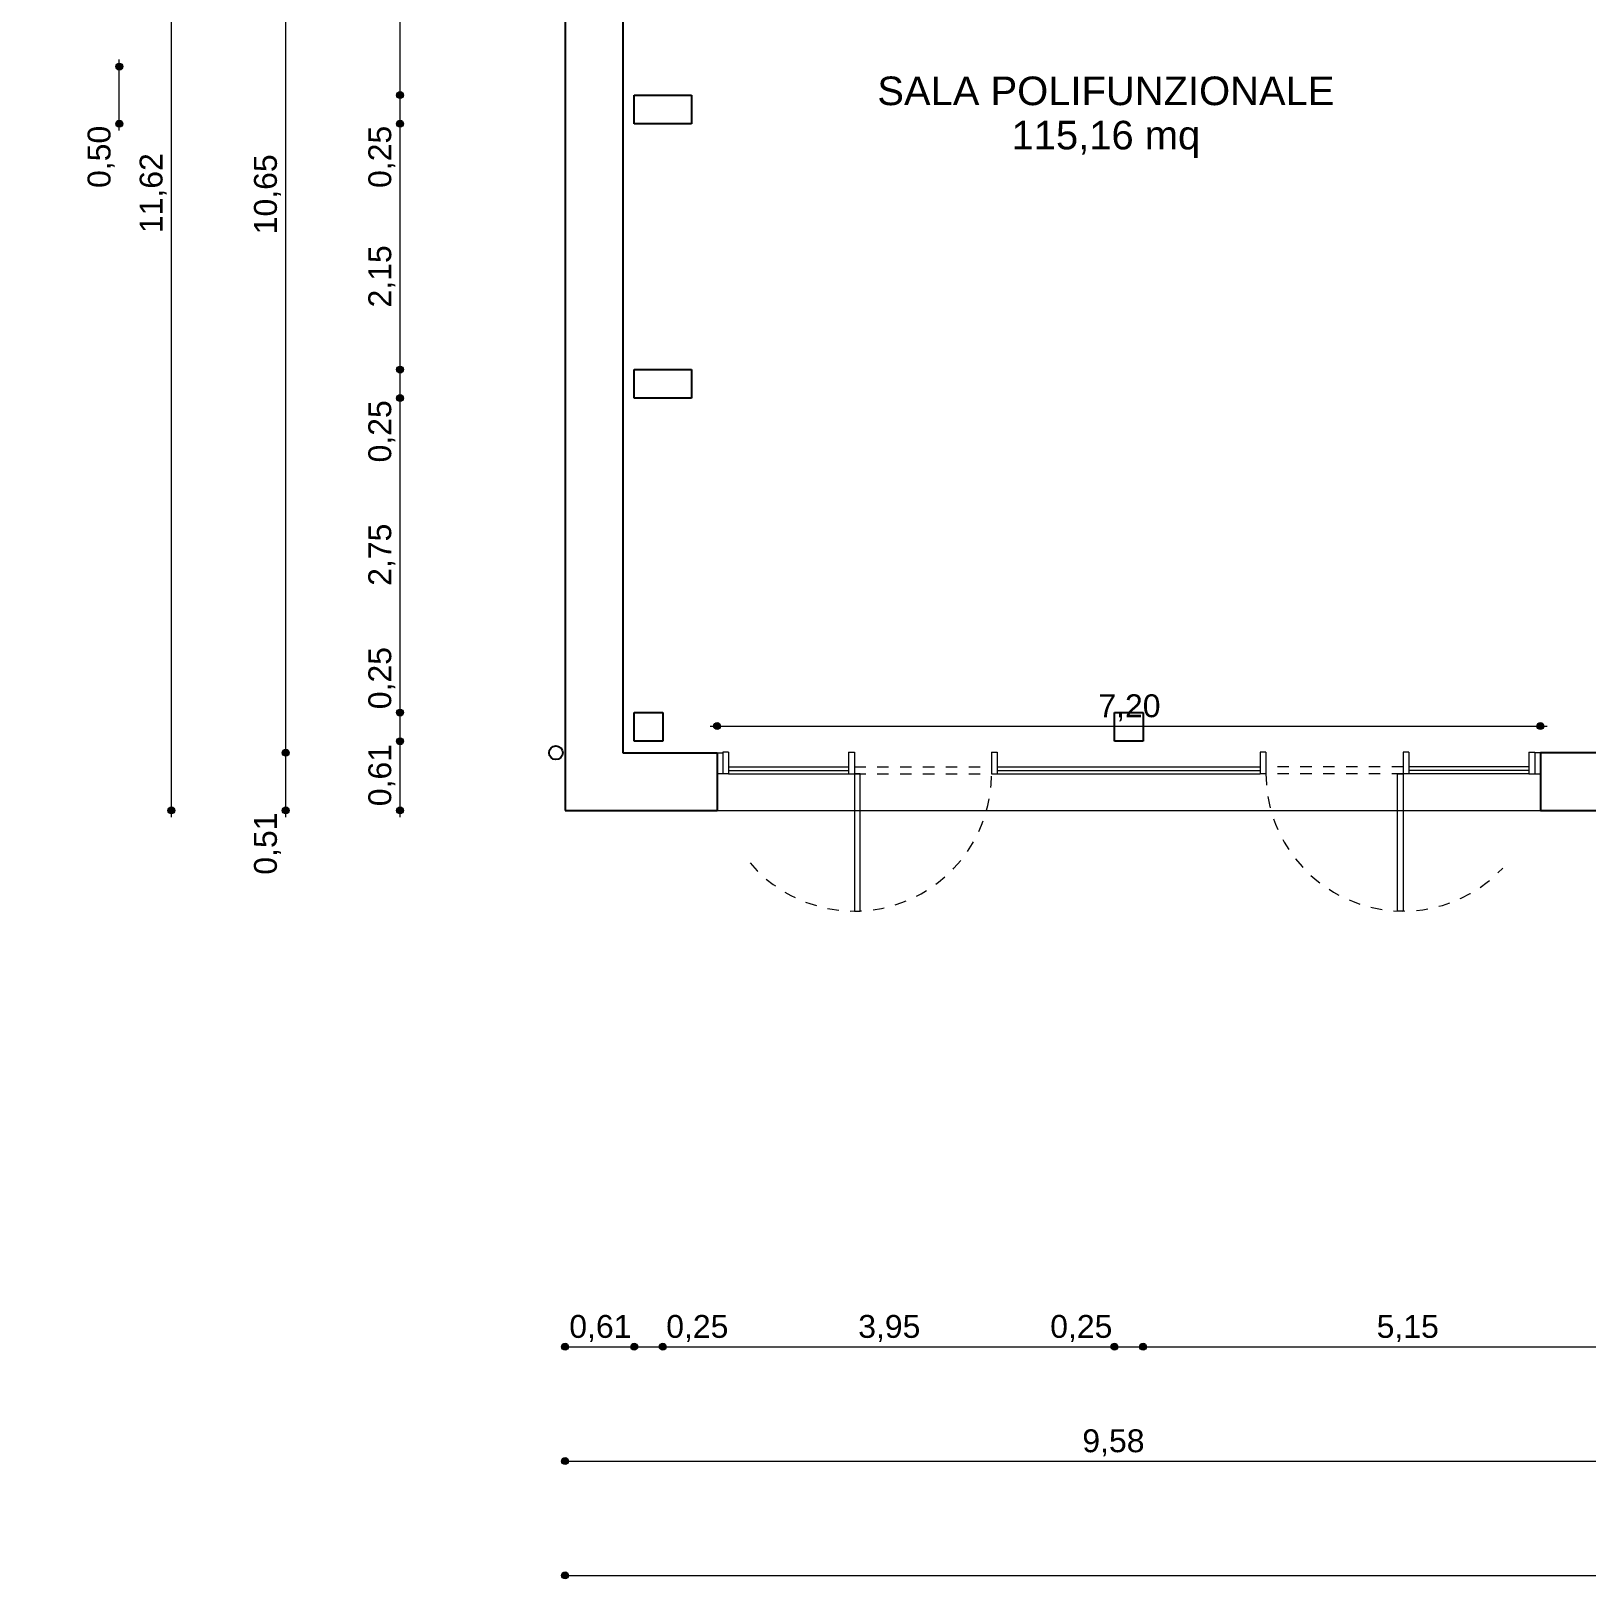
# Model space of a CAD drawing. Header units: metres. Extents: x -50.1 to -19.7, y -38.8 to -13.8.
# Drawn here: x -50.07 to -36.46, y -38.76 to -25.23 of the extents above; entities that cross this region are included whole.
import ezdxf

# ---------------------------------------------------------------- set-up
doc = ezdxf.new("R2010")
doc.units = ezdxf.units.M
doc.header["$MEASUREMENT"] = 0
doc.linetypes.add('Tratteggio 0.6-0.6 mm', pattern=[0.12, 0.06, -0.06])
for name, color, linetype in [('00 ECO Porte&Fin', 7, 'Continuous'), ('00 Muri SEZ 00', 7, 'Continuous'), ('00 Pilastri', 7, 'Continuous'), ('00 Porte&Fin', 7, 'Continuous'), ('00 QuoteGEN 1_100', 7, 'Continuous'), ('00 Testi 1_100', 7, 'Continuous')]:
    doc.layers.add(name, color=color, linetype=linetype)
doc.styles.add('GENERATED_STYLE_1', font='arial.ttf')
doc.dimstyles.new('GENERATED_STYLE__1', dxfattribs={"dimtxt": 0.2, "dimasz": 0.114, "dimexe": 0.18, "dimexo": 0, "dimgap": 0.09, "dimtad": 1, "dimtih": 1, "dimtoh": 1, "dimzin": 0, "dimdsep": 46, "dimtxsty": 'GENERATED_STYLE_1', "dimblk": 'ARROWHEAD_11', "dimblk1": 'ARROWHEAD_11', "dimblk2": 'ARROWHEAD_11', "dimcen": 0.09, "dimse1": 1, "dimse2": 1, "dimclrd": 1, "dimclre": 1, "dimclrt": 1, "dimazin": 0, "dimtfac": 1, "dimtdec": 4, "dimtmove": 0, "dimatfit": 3, "dimfxl": 1, "dimtolj": 1, "dimtzin": 0, "dimarcsym": 0})
doc.dimstyles.new('GENERATED_STYLE__3', dxfattribs={"dimtxt": 0.2, "dimasz": 0.114, "dimexe": 0.18, "dimexo": 0, "dimgap": 0.09, "dimtad": 1, "dimzin": 0, "dimdsep": 46, "dimtxsty": 'GENERATED_STYLE_1', "dimblk": 'ARROWHEAD_11', "dimblk1": 'ARROWHEAD_11', "dimblk2": 'ARROWHEAD_11', "dimcen": 0.09, "dimse1": 1, "dimse2": 1, "dimclrd": 1, "dimclre": 1, "dimclrt": 1, "dimazin": 0, "dimtfac": 1, "dimtdec": 4, "dimtmove": 0, "dimatfit": 3, "dimfxl": 1, "dimtolj": 1, "dimtzin": 0, "dimarcsym": 0})
doc.dimstyles.new('GENERATED_STYLE__4', dxfattribs={"dimtxt": 0.2, "dimasz": 0.114, "dimexe": 0.18, "dimexo": 0, "dimgap": 0.09, "dimtad": 1, "dimzin": 0, "dimdsep": 46, "dimtxsty": 'GENERATED_STYLE_1', "dimblk": 'ARROWHEAD_11', "dimblk1": 'ARROWHEAD_11', "dimblk2": 'ARROWHEAD_11', "dimcen": 0.09, "dimse1": 1, "dimse2": 1, "dimclrd": 1, "dimclre": 1, "dimclrt": 1, "dimazin": 0, "dimtfac": 1, "dimtdec": 4, "dimtmove": 2, "dimatfit": 3, "dimfxl": 1, "dimtolj": 1, "dimtzin": 0, "dimarcsym": 0})

# ---------------------------------------------------------------- blocks, each defined once
blk = doc.blocks.new('*D28')
at = {"layer": '00 QuoteGEN 1_100', "linetype": 'Continuous', "lineweight": 0, "transparency": 16777216}
for points in [[(-46.814, -31.439), (-46.816, -31.427), (-46.822, -31.418), (-46.832, -31.411), (-46.844, -31.409), (-46.855, -31.411), (-46.865, -31.418), (-46.871, -31.427), (-46.874, -31.439), (-46.871, -31.45), (-46.865, -31.46), (-46.855, -31.466), (-46.844, -31.469), (-46.832, -31.466), (-46.822, -31.46), (-46.816, -31.45)], [(-46.814, -32.044), (-46.816, -32.032), (-46.822, -32.023), (-46.832, -32.016), (-46.844, -32.014), (-46.855, -32.016), (-46.865, -32.023), (-46.871, -32.032), (-46.874, -32.044), (-46.871, -32.055), (-46.865, -32.065), (-46.855, -32.071), (-46.844, -32.074), (-46.832, -32.071), (-46.822, -32.065), (-46.816, -32.055)]]:
    blk.add_hatch(color=1, dxfattribs=at).paths.add_polyline_path(points)
at = {"layer": '00 QuoteGEN 1_100', "color": 1, "linetype": 'Continuous', "lineweight": 0, "transparency": 16777216}
for p, q in [((-46.844, -32.014), (-46.844, -31.469)), ((-46.844, -32.104), (-46.844, -32.074))]:
    blk.add_line(p, q, dxfattribs=at)
for centre in [(-46.844, -31.439), (-46.844, -32.044)]:
    blk.add_circle(centre, 0.03, dxfattribs=at)
at = {"layer": '00 QuoteGEN 1_100', "color": 1, "lineweight": 0, "transparency": 16777216, "insert": (-46.884, -32.007), "char_height": 0.2, "attachment_point": 7, "rotation": 90, "style": 'GENERATED_STYLE_1'}
blk.add_mtext('\\A1;{\\fArial|b0|i0|c0|p34;0,61}', dxfattribs=at)
blk = doc.blocks.new('ARROWHEAD_11')
at = {"color": 0, "linetype": 'Continuous', "lineweight": 0}
blk.add_line((0, 0), (-1, 0), dxfattribs=at)
at = {"color": 0, "linetype": 'Continuous', "lineweight": 0, "const_width": 0.25, "flags": 128}
blk.add_lwpolyline([(-0.125, 0, 1), (0.125, 0, 1)], format="xyb", close=True, dxfattribs=at)
blk = doc.blocks.new('*D29')
at = {"layer": '00 QuoteGEN 1_100', "linetype": 'Continuous', "lineweight": 0, "transparency": 16777216}
for points in [[(-46.814, -31.189), (-46.816, -31.177), (-46.822, -31.168), (-46.832, -31.161), (-46.844, -31.159), (-46.855, -31.161), (-46.865, -31.168), (-46.871, -31.177), (-46.874, -31.189), (-46.871, -31.2), (-46.865, -31.21), (-46.855, -31.216), (-46.844, -31.219), (-46.832, -31.216), (-46.822, -31.21), (-46.816, -31.2)], [(-46.814, -31.439), (-46.816, -31.427), (-46.822, -31.418), (-46.832, -31.411), (-46.844, -31.409), (-46.855, -31.411), (-46.865, -31.418), (-46.871, -31.427), (-46.874, -31.439), (-46.871, -31.45), (-46.865, -31.46), (-46.855, -31.466), (-46.844, -31.469), (-46.832, -31.466), (-46.822, -31.46), (-46.816, -31.45)]]:
    blk.add_hatch(color=1, dxfattribs=at).paths.add_polyline_path(points)
at = {"layer": '00 QuoteGEN 1_100', "color": 1, "linetype": 'Continuous', "lineweight": 0, "transparency": 16777216}
blk.add_line((-46.844, -31.409), (-46.844, -31.219), dxfattribs=at)
for centre in [(-46.844, -31.189), (-46.844, -31.439)]:
    blk.add_circle(centre, 0.03, dxfattribs=at)
blk = doc.blocks.new('*D30')
at = {"layer": '00 QuoteGEN 1_100', "linetype": 'Continuous', "lineweight": 0, "transparency": 16777216}
for points in [[(-46.814, -28.439), (-46.816, -28.427), (-46.822, -28.418), (-46.832, -28.411), (-46.844, -28.409), (-46.855, -28.411), (-46.865, -28.418), (-46.871, -28.427), (-46.874, -28.439), (-46.871, -28.45), (-46.865, -28.46), (-46.855, -28.466), (-46.844, -28.469), (-46.832, -28.466), (-46.822, -28.46), (-46.816, -28.45)], [(-46.814, -31.189), (-46.816, -31.177), (-46.822, -31.168), (-46.832, -31.161), (-46.844, -31.159), (-46.855, -31.161), (-46.865, -31.168), (-46.871, -31.177), (-46.874, -31.189), (-46.871, -31.2), (-46.865, -31.21), (-46.855, -31.216), (-46.844, -31.219), (-46.832, -31.216), (-46.822, -31.21), (-46.816, -31.2)]]:
    blk.add_hatch(color=1, dxfattribs=at).paths.add_polyline_path(points)
at = {"layer": '00 QuoteGEN 1_100', "color": 1, "linetype": 'Continuous', "lineweight": 0, "transparency": 16777216}
blk.add_line((-46.844, -31.159), (-46.844, -28.469), dxfattribs=at)
for centre in [(-46.844, -28.439), (-46.844, -31.189)]:
    blk.add_circle(centre, 0.03, dxfattribs=at)
at = {"layer": '00 QuoteGEN 1_100', "color": 1, "lineweight": 0, "transparency": 16777216, "char_height": 0.2, "attachment_point": 7, "rotation": 90, "style": 'GENERATED_STYLE_1'}
for s, insert in [('\\A1;{\\fArial|b0|i0|c0|p34;0,25}', (-46.884, -29.001)), ('\\A1;{\\fArial|b0|i0|c0|p34;2,75}', (-46.884, -30.08)), ('\\A1;{\\fArial|b0|i0|c0|p34;0,25}', (-46.884, -31.159))]:
    blk.add_mtext(s, dxfattribs=dict(at, insert=insert))
blk = doc.blocks.new('*D31')
at = {"layer": '00 QuoteGEN 1_100', "linetype": 'Continuous', "lineweight": 0, "transparency": 16777216}
for points in [[(-46.814, -28.189), (-46.816, -28.177), (-46.822, -28.168), (-46.832, -28.161), (-46.844, -28.159), (-46.855, -28.161), (-46.865, -28.168), (-46.871, -28.177), (-46.874, -28.189), (-46.871, -28.2), (-46.865, -28.21), (-46.855, -28.216), (-46.844, -28.219), (-46.832, -28.216), (-46.822, -28.21), (-46.816, -28.2)], [(-46.814, -28.439), (-46.816, -28.427), (-46.822, -28.418), (-46.832, -28.411), (-46.844, -28.409), (-46.855, -28.411), (-46.865, -28.418), (-46.871, -28.427), (-46.874, -28.439), (-46.871, -28.45), (-46.865, -28.46), (-46.855, -28.466), (-46.844, -28.469), (-46.832, -28.466), (-46.822, -28.46), (-46.816, -28.45)]]:
    blk.add_hatch(color=1, dxfattribs=at).paths.add_polyline_path(points)
at = {"layer": '00 QuoteGEN 1_100', "color": 1, "linetype": 'Continuous', "lineweight": 0, "transparency": 16777216}
blk.add_line((-46.844, -28.409), (-46.844, -28.219), dxfattribs=at)
for centre in [(-46.844, -28.189), (-46.844, -28.439)]:
    blk.add_circle(centre, 0.03, dxfattribs=at)
blk = doc.blocks.new('*D32')
at = {"layer": '00 QuoteGEN 1_100', "linetype": 'Continuous', "lineweight": 0, "transparency": 16777216}
for points in [[(-46.814, -26.039), (-46.816, -26.027), (-46.822, -26.018), (-46.832, -26.011), (-46.844, -26.009), (-46.855, -26.011), (-46.865, -26.018), (-46.871, -26.027), (-46.874, -26.039), (-46.871, -26.05), (-46.865, -26.06), (-46.855, -26.066), (-46.844, -26.069), (-46.832, -26.066), (-46.822, -26.06), (-46.816, -26.05)], [(-46.814, -28.189), (-46.816, -28.177), (-46.822, -28.168), (-46.832, -28.161), (-46.844, -28.159), (-46.855, -28.161), (-46.865, -28.168), (-46.871, -28.177), (-46.874, -28.189), (-46.871, -28.2), (-46.865, -28.21), (-46.855, -28.216), (-46.844, -28.219), (-46.832, -28.216), (-46.822, -28.21), (-46.816, -28.2)]]:
    blk.add_hatch(color=1, dxfattribs=at).paths.add_polyline_path(points)
at = {"layer": '00 QuoteGEN 1_100', "color": 1, "linetype": 'Continuous', "lineweight": 0, "transparency": 16777216}
blk.add_line((-46.844, -28.159), (-46.844, -26.069), dxfattribs=at)
for centre in [(-46.844, -26.039), (-46.844, -28.189)]:
    blk.add_circle(centre, 0.03, dxfattribs=at)
at = {"layer": '00 QuoteGEN 1_100', "color": 1, "lineweight": 0, "transparency": 16777216, "char_height": 0.2, "attachment_point": 7, "rotation": 90, "style": 'GENERATED_STYLE_1'}
for s, insert in [('\\A1;{\\fArial|b0|i0|c0|p34;0,25}', (-46.884, -26.601)), ('\\A1;{\\fArial|b0|i0|c0|p34;2,15}', (-46.884, -27.646))]:
    blk.add_mtext(s, dxfattribs=dict(at, insert=insert))
blk = doc.blocks.new('*D33')
at = {"layer": '00 QuoteGEN 1_100', "linetype": 'Continuous', "lineweight": 0, "transparency": 16777216}
for points in [[(-46.814, -25.789), (-46.816, -25.777), (-46.822, -25.768), (-46.832, -25.761), (-46.844, -25.759), (-46.855, -25.761), (-46.865, -25.768), (-46.871, -25.777), (-46.874, -25.789), (-46.871, -25.8), (-46.865, -25.81), (-46.855, -25.816), (-46.844, -25.819), (-46.832, -25.816), (-46.822, -25.81), (-46.816, -25.8)], [(-46.814, -26.039), (-46.816, -26.027), (-46.822, -26.018), (-46.832, -26.011), (-46.844, -26.009), (-46.855, -26.011), (-46.865, -26.018), (-46.871, -26.027), (-46.874, -26.039), (-46.871, -26.05), (-46.865, -26.06), (-46.855, -26.066), (-46.844, -26.069), (-46.832, -26.066), (-46.822, -26.06), (-46.816, -26.05)]]:
    blk.add_hatch(color=1, dxfattribs=at).paths.add_polyline_path(points)
at = {"layer": '00 QuoteGEN 1_100', "color": 1, "linetype": 'Continuous', "lineweight": 0, "transparency": 16777216}
blk.add_line((-46.844, -26.009), (-46.844, -25.819), dxfattribs=at)
for centre in [(-46.844, -25.789), (-46.844, -26.039)]:
    blk.add_circle(centre, 0.03, dxfattribs=at)
blk = doc.blocks.new('*D34')
at = {"layer": '00 QuoteGEN 1_100', "linetype": 'Continuous', "lineweight": 0, "transparency": 16777216}
for points in [[(-46.814, -21.239), (-46.816, -21.227), (-46.822, -21.218), (-46.832, -21.211), (-46.844, -21.209), (-46.855, -21.211), (-46.865, -21.218), (-46.871, -21.227), (-46.874, -21.239), (-46.871, -21.25), (-46.865, -21.26), (-46.855, -21.266), (-46.844, -21.269), (-46.832, -21.266), (-46.822, -21.26), (-46.816, -21.25)], [(-46.814, -25.789), (-46.816, -25.777), (-46.822, -25.768), (-46.832, -25.761), (-46.844, -25.759), (-46.855, -25.761), (-46.865, -25.768), (-46.871, -25.777), (-46.874, -25.789), (-46.871, -25.8), (-46.865, -25.81), (-46.855, -25.816), (-46.844, -25.819), (-46.832, -25.816), (-46.822, -25.81), (-46.816, -25.8)]]:
    blk.add_hatch(color=1, dxfattribs=at).paths.add_polyline_path(points)
at = {"layer": '00 QuoteGEN 1_100', "color": 1, "linetype": 'Continuous', "lineweight": 0, "transparency": 16777216}
blk.add_line((-46.844, -25.759), (-46.844, -21.269), dxfattribs=at)
for centre in [(-46.844, -21.239), (-46.844, -25.789)]:
    blk.add_circle(centre, 0.03, dxfattribs=at)
at = {"layer": '00 QuoteGEN 1_100', "color": 1, "lineweight": 0, "transparency": 16777216, "char_height": 0.2, "attachment_point": 7, "rotation": 90, "style": 'GENERATED_STYLE_1'}
for s, insert in [('\\A1;{\\fArial|b0|i0|c0|p34;0,25}', (-46.884, -21.801)), ('\\A1;{\\fArial|b0|i0|c0|p34;4,55}', (-46.884, -24.046))]:
    blk.add_mtext(s, dxfattribs=dict(at, insert=insert))
blk = doc.blocks.new('*D37')
at = {"layer": '00 QuoteGEN 1_100', "linetype": 'Continuous', "lineweight": 0, "transparency": 16777216}
for points in [[(-47.814, -31.539), (-47.816, -31.527), (-47.822, -31.518), (-47.832, -31.511), (-47.844, -31.509), (-47.855, -31.511), (-47.865, -31.518), (-47.871, -31.527), (-47.874, -31.539), (-47.871, -31.55), (-47.865, -31.56), (-47.855, -31.566), (-47.844, -31.569), (-47.832, -31.566), (-47.822, -31.56), (-47.816, -31.55)], [(-47.814, -32.044), (-47.816, -32.032), (-47.822, -32.023), (-47.832, -32.016), (-47.844, -32.014), (-47.855, -32.016), (-47.865, -32.023), (-47.871, -32.032), (-47.874, -32.044), (-47.871, -32.055), (-47.865, -32.065), (-47.855, -32.071), (-47.844, -32.074), (-47.832, -32.071), (-47.822, -32.065), (-47.816, -32.055)]]:
    blk.add_hatch(color=1, dxfattribs=at).paths.add_polyline_path(points)
at = {"layer": '00 QuoteGEN 1_100', "color": 1, "linetype": 'Continuous', "lineweight": 0, "transparency": 16777216}
for p, q in [((-47.844, -32.014), (-47.844, -31.569)), ((-47.844, -32.104), (-47.844, -32.074))]:
    blk.add_line(p, q, dxfattribs=at)
for centre in [(-47.844, -31.539), (-47.844, -32.044)]:
    blk.add_circle(centre, 0.03, dxfattribs=at)
at = {"layer": '00 QuoteGEN 1_100', "color": 1, "lineweight": 0, "transparency": 16777216, "insert": (-47.884, -32.606), "char_height": 0.2, "attachment_point": 7, "rotation": 90, "style": 'GENERATED_STYLE_1'}
blk.add_mtext('\\A1;{\\fArial|b0|i0|c0|p34;0,51}', dxfattribs=at)
blk = doc.blocks.new('*D38')
at = {"layer": '00 QuoteGEN 1_100', "linetype": 'Continuous', "lineweight": 0, "transparency": 16777216}
for points in [[(-47.814, -20.889), (-47.816, -20.877), (-47.822, -20.868), (-47.832, -20.861), (-47.844, -20.859), (-47.855, -20.861), (-47.865, -20.868), (-47.871, -20.877), (-47.874, -20.889), (-47.871, -20.9), (-47.865, -20.91), (-47.855, -20.916), (-47.844, -20.919), (-47.832, -20.916), (-47.822, -20.91), (-47.816, -20.9)], [(-47.814, -31.539), (-47.816, -31.527), (-47.822, -31.518), (-47.832, -31.511), (-47.844, -31.509), (-47.855, -31.511), (-47.865, -31.518), (-47.871, -31.527), (-47.874, -31.539), (-47.871, -31.55), (-47.865, -31.56), (-47.855, -31.566), (-47.844, -31.569), (-47.832, -31.566), (-47.822, -31.56), (-47.816, -31.55)]]:
    blk.add_hatch(color=1, dxfattribs=at).paths.add_polyline_path(points)
at = {"layer": '00 QuoteGEN 1_100', "color": 1, "linetype": 'Continuous', "lineweight": 0, "transparency": 16777216}
blk.add_line((-47.844, -31.509), (-47.844, -20.919), dxfattribs=at)
for centre in [(-47.844, -20.889), (-47.844, -31.539)]:
    blk.add_circle(centre, 0.03, dxfattribs=at)
at = {"layer": '00 QuoteGEN 1_100', "color": 1, "lineweight": 0, "transparency": 16777216, "char_height": 0.2, "attachment_point": 7, "rotation": 90, "style": 'GENERATED_STYLE_1'}
for s, insert in [('\\A1;{\\fArial|b0|i0|c0|p34;0,46}', (-47.884, -21.451)), ('\\A1;{\\fArial|b0|i0|c0|p34;10,65}', (-47.884, -27.006))]:
    blk.add_mtext(s, dxfattribs=dict(at, insert=insert))
blk = doc.blocks.new('*D40')
at = {"layer": '00 QuoteGEN 1_100', "linetype": 'Continuous', "lineweight": 0, "transparency": 16777216}
for points in [[(-48.814, -20.429), (-48.816, -20.417), (-48.822, -20.408), (-48.832, -20.401), (-48.844, -20.399), (-48.855, -20.401), (-48.865, -20.408), (-48.871, -20.417), (-48.874, -20.429), (-48.871, -20.44), (-48.865, -20.45), (-48.855, -20.456), (-48.844, -20.459), (-48.832, -20.456), (-48.822, -20.45), (-48.816, -20.44)], [(-48.814, -32.044), (-48.816, -32.032), (-48.822, -32.023), (-48.832, -32.016), (-48.844, -32.014), (-48.855, -32.016), (-48.865, -32.023), (-48.871, -32.032), (-48.874, -32.044), (-48.871, -32.055), (-48.865, -32.065), (-48.855, -32.071), (-48.844, -32.074), (-48.832, -32.071), (-48.822, -32.065), (-48.816, -32.055)]]:
    blk.add_hatch(color=1, dxfattribs=at).paths.add_polyline_path(points)
at = {"layer": '00 QuoteGEN 1_100', "color": 1, "linetype": 'Continuous', "lineweight": 0, "transparency": 16777216}
for p, q in [((-48.844, -20.399), (-48.844, -20.369)), ((-48.844, -32.014), (-48.844, -20.459)), ((-48.844, -32.104), (-48.844, -32.074))]:
    blk.add_line(p, q, dxfattribs=at)
for centre in [(-48.844, -20.429), (-48.844, -32.044)]:
    blk.add_circle(centre, 0.03, dxfattribs=at)
at = {"layer": '00 QuoteGEN 1_100', "color": 1, "lineweight": 0, "transparency": 16777216, "insert": (-48.884, -26.996), "char_height": 0.2, "attachment_point": 7, "rotation": 90, "style": 'GENERATED_STYLE_1'}
blk.add_mtext('\\A1;{\\fArial|b0|i0|c0|p34;11,62}', dxfattribs=at)
blk = doc.blocks.new('*D44')
at = {"layer": '00 QuoteGEN 1_100', "linetype": 'Continuous', "lineweight": 0, "transparency": 16777216}
for points in [[(-45.371, -37.733), (-45.373, -37.722), (-45.379, -37.712), (-45.389, -37.706), (-45.401, -37.703), (-45.412, -37.706), (-45.422, -37.712), (-45.428, -37.722), (-45.431, -37.733), (-45.428, -37.745), (-45.422, -37.755), (-45.412, -37.761), (-45.401, -37.763), (-45.389, -37.761), (-45.379, -37.755), (-45.373, -37.745)], [(-35.791, -37.733), (-35.793, -37.722), (-35.799, -37.712), (-35.809, -37.706), (-35.821, -37.703), (-35.832, -37.706), (-35.842, -37.712), (-35.848, -37.722), (-35.851, -37.733), (-35.848, -37.745), (-35.842, -37.755), (-35.832, -37.761), (-35.821, -37.763), (-35.809, -37.761), (-35.799, -37.755), (-35.793, -37.745)]]:
    blk.add_hatch(color=1, dxfattribs=at).paths.add_polyline_path(points)
at = {"layer": '00 QuoteGEN 1_100', "color": 1, "linetype": 'Continuous', "lineweight": 0, "transparency": 16777216}
blk.add_line((-45.371, -37.733), (-35.851, -37.733), dxfattribs=at)
for centre in [(-45.401, -37.733), (-35.821, -37.733)]:
    blk.add_circle(centre, 0.03, dxfattribs=at)
at = {"layer": '00 QuoteGEN 1_100', "color": 1, "lineweight": 0, "transparency": 16777216, "insert": (-40.877, -37.693), "char_height": 0.2, "attachment_point": 7, "style": 'GENERATED_STYLE_1'}
blk.add_mtext('\\A1;{\\fArial|b0|i0|c0|p34;9,58}', dxfattribs=at)
blk = doc.blocks.new('*D47')
at = {"layer": '00 QuoteGEN 1_100', "linetype": 'Continuous', "lineweight": 0, "transparency": 16777216}
for points in [[(-45.371, -36.733), (-45.373, -36.722), (-45.379, -36.712), (-45.389, -36.706), (-45.401, -36.703), (-45.412, -36.706), (-45.422, -36.712), (-45.428, -36.722), (-45.431, -36.733), (-45.428, -36.745), (-45.422, -36.755), (-45.412, -36.761), (-45.401, -36.763), (-45.389, -36.761), (-45.379, -36.755), (-45.373, -36.745)], [(-44.766, -36.733), (-44.768, -36.722), (-44.774, -36.712), (-44.784, -36.706), (-44.796, -36.703), (-44.807, -36.706), (-44.817, -36.712), (-44.823, -36.722), (-44.826, -36.733), (-44.823, -36.745), (-44.817, -36.755), (-44.807, -36.761), (-44.796, -36.763), (-44.784, -36.761), (-44.774, -36.755), (-44.768, -36.745)]]:
    blk.add_hatch(color=1, dxfattribs=at).paths.add_polyline_path(points)
at = {"layer": '00 QuoteGEN 1_100', "color": 1, "linetype": 'Continuous', "lineweight": 0, "transparency": 16777216}
blk.add_line((-45.371, -36.733), (-44.826, -36.733), dxfattribs=at)
for centre in [(-45.401, -36.733), (-44.796, -36.733)]:
    blk.add_circle(centre, 0.03, dxfattribs=at)
at = {"layer": '00 QuoteGEN 1_100', "color": 1, "lineweight": 0, "transparency": 16777216, "insert": (-45.364, -36.693), "char_height": 0.2, "attachment_point": 7, "style": 'GENERATED_STYLE_1'}
blk.add_mtext('\\A1;{\\fArial|b0|i0|c0|p34;0,61}', dxfattribs=at)
blk = doc.blocks.new('*D48')
at = {"layer": '00 QuoteGEN 1_100', "linetype": 'Continuous', "lineweight": 0, "transparency": 16777216}
for points in [[(-44.766, -36.733), (-44.768, -36.722), (-44.774, -36.712), (-44.784, -36.706), (-44.796, -36.703), (-44.807, -36.706), (-44.817, -36.712), (-44.823, -36.722), (-44.826, -36.733), (-44.823, -36.745), (-44.817, -36.755), (-44.807, -36.761), (-44.796, -36.763), (-44.784, -36.761), (-44.774, -36.755), (-44.768, -36.745)], [(-44.516, -36.733), (-44.518, -36.722), (-44.524, -36.712), (-44.534, -36.706), (-44.546, -36.703), (-44.557, -36.706), (-44.567, -36.712), (-44.573, -36.722), (-44.576, -36.733), (-44.573, -36.745), (-44.567, -36.755), (-44.557, -36.761), (-44.546, -36.763), (-44.534, -36.761), (-44.524, -36.755), (-44.518, -36.745)]]:
    blk.add_hatch(color=1, dxfattribs=at).paths.add_polyline_path(points)
at = {"layer": '00 QuoteGEN 1_100', "color": 1, "linetype": 'Continuous', "lineweight": 0, "transparency": 16777216}
blk.add_line((-44.766, -36.733), (-44.576, -36.733), dxfattribs=at)
for centre in [(-44.796, -36.733), (-44.546, -36.733)]:
    blk.add_circle(centre, 0.03, dxfattribs=at)
blk = doc.blocks.new('*D49')
at = {"layer": '00 QuoteGEN 1_100', "linetype": 'Continuous', "lineweight": 0, "transparency": 16777216}
for points in [[(-44.516, -36.733), (-44.518, -36.722), (-44.524, -36.712), (-44.534, -36.706), (-44.546, -36.703), (-44.557, -36.706), (-44.567, -36.712), (-44.573, -36.722), (-44.576, -36.733), (-44.573, -36.745), (-44.567, -36.755), (-44.557, -36.761), (-44.546, -36.763), (-44.534, -36.761), (-44.524, -36.755), (-44.518, -36.745)], [(-40.566, -36.733), (-40.568, -36.722), (-40.574, -36.712), (-40.584, -36.706), (-40.596, -36.703), (-40.607, -36.706), (-40.617, -36.712), (-40.623, -36.722), (-40.626, -36.733), (-40.623, -36.745), (-40.617, -36.755), (-40.607, -36.761), (-40.596, -36.763), (-40.584, -36.761), (-40.574, -36.755), (-40.568, -36.745)]]:
    blk.add_hatch(color=1, dxfattribs=at).paths.add_polyline_path(points)
at = {"layer": '00 QuoteGEN 1_100', "color": 1, "linetype": 'Continuous', "lineweight": 0, "transparency": 16777216}
blk.add_line((-44.516, -36.733), (-40.626, -36.733), dxfattribs=at)
for centre in [(-44.546, -36.733), (-40.596, -36.733)]:
    blk.add_circle(centre, 0.03, dxfattribs=at)
at = {"layer": '00 QuoteGEN 1_100', "color": 1, "lineweight": 0, "transparency": 16777216, "char_height": 0.2, "attachment_point": 7, "style": 'GENERATED_STYLE_1'}
for s, insert in [('\\A1;{\\fArial|b0|i0|c0|p34;0,25}', (-44.516, -36.693)), ('\\A1;{\\fArial|b0|i0|c0|p34;3,95}', (-42.837, -36.693)), ('\\A1;{\\fArial|b0|i0|c0|p34;0,25}', (-41.158, -36.693))]:
    blk.add_mtext(s, dxfattribs=dict(at, insert=insert))
blk = doc.blocks.new('*D50')
at = {"layer": '00 QuoteGEN 1_100', "linetype": 'Continuous', "lineweight": 0, "transparency": 16777216}
for points in [[(-40.566, -36.733), (-40.568, -36.722), (-40.574, -36.712), (-40.584, -36.706), (-40.596, -36.703), (-40.607, -36.706), (-40.617, -36.712), (-40.623, -36.722), (-40.626, -36.733), (-40.623, -36.745), (-40.617, -36.755), (-40.607, -36.761), (-40.596, -36.763), (-40.584, -36.761), (-40.574, -36.755), (-40.568, -36.745)], [(-40.316, -36.733), (-40.318, -36.722), (-40.324, -36.712), (-40.334, -36.706), (-40.346, -36.703), (-40.357, -36.706), (-40.367, -36.712), (-40.373, -36.722), (-40.376, -36.733), (-40.373, -36.745), (-40.367, -36.755), (-40.357, -36.761), (-40.346, -36.763), (-40.334, -36.761), (-40.324, -36.755), (-40.318, -36.745)]]:
    blk.add_hatch(color=1, dxfattribs=at).paths.add_polyline_path(points)
at = {"layer": '00 QuoteGEN 1_100', "color": 1, "linetype": 'Continuous', "lineweight": 0, "transparency": 16777216}
blk.add_line((-40.566, -36.733), (-40.376, -36.733), dxfattribs=at)
for centre in [(-40.596, -36.733), (-40.346, -36.733)]:
    blk.add_circle(centre, 0.03, dxfattribs=at)
blk = doc.blocks.new('*D51')
at = {"layer": '00 QuoteGEN 1_100', "linetype": 'Continuous', "lineweight": 0, "transparency": 16777216}
for points in [[(-40.316, -36.733), (-40.318, -36.722), (-40.324, -36.712), (-40.334, -36.706), (-40.346, -36.703), (-40.357, -36.706), (-40.367, -36.712), (-40.373, -36.722), (-40.376, -36.733), (-40.373, -36.745), (-40.367, -36.755), (-40.357, -36.761), (-40.346, -36.763), (-40.334, -36.761), (-40.324, -36.755), (-40.318, -36.745)], [(-35.166, -36.733), (-35.168, -36.722), (-35.174, -36.712), (-35.184, -36.706), (-35.196, -36.703), (-35.207, -36.706), (-35.217, -36.712), (-35.223, -36.722), (-35.226, -36.733), (-35.223, -36.745), (-35.217, -36.755), (-35.207, -36.761), (-35.196, -36.763), (-35.184, -36.761), (-35.174, -36.755), (-35.168, -36.745)]]:
    blk.add_hatch(color=1, dxfattribs=at).paths.add_polyline_path(points)
at = {"layer": '00 QuoteGEN 1_100', "color": 1, "linetype": 'Continuous', "lineweight": 0, "transparency": 16777216}
blk.add_line((-40.316, -36.733), (-35.226, -36.733), dxfattribs=at)
for centre in [(-40.346, -36.733), (-35.196, -36.733)]:
    blk.add_circle(centre, 0.03, dxfattribs=at)
at = {"layer": '00 QuoteGEN 1_100', "color": 1, "lineweight": 0, "transparency": 16777216, "char_height": 0.2, "attachment_point": 7, "style": 'GENERATED_STYLE_1'}
for s, insert in [('\\A1;{\\fArial|b0|i0|c0|p34;5,15}', (-38.303, -36.693)), ('\\A1;{\\fArial|b0|i0|c0|p34;0,25}', (-35.758, -36.693))]:
    blk.add_mtext(s, dxfattribs=dict(at, insert=insert))
blk = doc.blocks.new('*D99')
at = {"layer": '00 QuoteGEN 1_100', "linetype": 'Continuous', "lineweight": 0, "transparency": 16777216}
for points in [[(-49.269, -25.539), (-49.271, -25.527), (-49.277, -25.518), (-49.287, -25.511), (-49.299, -25.509), (-49.31, -25.511), (-49.32, -25.518), (-49.326, -25.527), (-49.329, -25.539), (-49.326, -25.55), (-49.32, -25.56), (-49.31, -25.566), (-49.299, -25.569), (-49.287, -25.566), (-49.277, -25.56), (-49.271, -25.55)], [(-49.269, -26.039), (-49.271, -26.027), (-49.277, -26.018), (-49.287, -26.011), (-49.299, -26.009), (-49.31, -26.011), (-49.32, -26.018), (-49.326, -26.027), (-49.329, -26.039), (-49.326, -26.05), (-49.32, -26.06), (-49.31, -26.066), (-49.299, -26.069), (-49.287, -26.066), (-49.277, -26.06), (-49.271, -26.05)]]:
    blk.add_hatch(color=1, dxfattribs=at).paths.add_polyline_path(points)
at = {"layer": '00 QuoteGEN 1_100', "color": 1, "linetype": 'Continuous', "lineweight": 0, "transparency": 16777216}
for p, q in [((-49.299, -25.509), (-49.299, -25.479)), ((-49.299, -26.009), (-49.299, -25.569)), ((-49.299, -26.099), (-49.299, -26.069))]:
    blk.add_line(p, q, dxfattribs=at)
for centre in [(-49.299, -25.539), (-49.299, -26.039)]:
    blk.add_circle(centre, 0.03, dxfattribs=at)
at = {"layer": '00 QuoteGEN 1_100', "color": 1, "lineweight": 0, "transparency": 16777216, "insert": (-49.339, -26.601), "char_height": 0.2, "attachment_point": 7, "rotation": 90, "style": 'GENERATED_STYLE_1'}
blk.add_mtext('\\A1;{\\fArial|b0|i0|c0|p34;0,50}', dxfattribs=at)
blk = doc.blocks.new('*D102')
at = {"layer": '00 QuoteGEN 1_100', "linetype": 'Continuous', "lineweight": 0, "transparency": 16777216}
for points in [[(-45.371, -38.733), (-45.373, -38.722), (-45.379, -38.712), (-45.389, -38.706), (-45.401, -38.703), (-45.412, -38.706), (-45.422, -38.712), (-45.428, -38.722), (-45.431, -38.733), (-45.428, -38.745), (-45.422, -38.755), (-45.412, -38.761), (-45.401, -38.763), (-45.389, -38.761), (-45.379, -38.755), (-45.373, -38.745)], [(-25.891, -38.733), (-25.893, -38.722), (-25.899, -38.712), (-25.909, -38.706), (-25.921, -38.703), (-25.932, -38.706), (-25.942, -38.712), (-25.948, -38.722), (-25.951, -38.733), (-25.948, -38.745), (-25.942, -38.755), (-25.932, -38.761), (-25.921, -38.763), (-25.909, -38.761), (-25.899, -38.755), (-25.893, -38.745)]]:
    blk.add_hatch(color=1, dxfattribs=at).paths.add_polyline_path(points)
at = {"layer": '00 QuoteGEN 1_100', "color": 1, "linetype": 'Continuous', "lineweight": 0, "transparency": 16777216}
for p, q in [((-45.371, -38.733), (-25.951, -38.733)), ((-25.891, -38.733), (-25.861, -38.733))]:
    blk.add_line(p, q, dxfattribs=at)
for centre in [(-45.401, -38.733), (-25.921, -38.733)]:
    blk.add_circle(centre, 0.03, dxfattribs=at)
at = {"layer": '00 QuoteGEN 1_100', "color": 1, "lineweight": 0, "transparency": 16777216, "insert": (-36.002, -38.693), "char_height": 0.2, "attachment_point": 7, "style": 'GENERATED_STYLE_1'}
blk.add_mtext('\\A1;{\\fArial|b0|i0|c0|p34;19,48}', dxfattribs=at)
blk = doc.blocks.new('*D104')
at = {"layer": '00 QuoteGEN 1_100', "linetype": 'Continuous', "lineweight": 0, "transparency": 16777216}
for points in [[(-44.041, -31.306), (-44.043, -31.295), (-44.049, -31.285), (-44.059, -31.278), (-44.071, -31.276), (-44.082, -31.278), (-44.092, -31.285), (-44.098, -31.295), (-44.101, -31.306), (-44.098, -31.318), (-44.092, -31.327), (-44.082, -31.334), (-44.071, -31.336), (-44.059, -31.334), (-44.049, -31.327), (-44.043, -31.318)], [(-36.841, -31.306), (-36.843, -31.295), (-36.849, -31.285), (-36.859, -31.278), (-36.871, -31.276), (-36.882, -31.278), (-36.892, -31.285), (-36.898, -31.295), (-36.901, -31.306), (-36.898, -31.318), (-36.892, -31.327), (-36.882, -31.334), (-36.871, -31.336), (-36.859, -31.334), (-36.849, -31.327), (-36.843, -31.318)]]:
    blk.add_hatch(color=1, dxfattribs=at).paths.add_polyline_path(points)
at = {"layer": '00 QuoteGEN 1_100', "color": 1, "linetype": 'Continuous', "lineweight": 0, "transparency": 16777216}
for p, q in [((-44.131, -31.306), (-44.101, -31.306)), ((-44.041, -31.306), (-36.901, -31.306)), ((-36.841, -31.306), (-36.811, -31.306))]:
    blk.add_line(p, q, dxfattribs=at)
for centre in [(-44.071, -31.306), (-36.871, -31.306)]:
    blk.add_circle(centre, 0.03, dxfattribs=at)
at = {"layer": '00 QuoteGEN 1_100', "color": 1, "lineweight": 0, "transparency": 16777216, "insert": (-40.737, -31.266), "char_height": 0.2, "attachment_point": 7, "style": 'GENERATED_STYLE_1'}
blk.add_mtext('\\A1;{\\fArial|b0|i0|c0|p34;7,20}', dxfattribs=at)

msp = doc.modelspace()

# ---------------------------------------------------------------- linework, layer by layer
at = {"layer": '00 ECO Porte&Fin', "color": 3, "linetype": 'Tratteggio 0.6-0.6 mm', "lineweight": 0, "true_color": 0x00f200}
for centre, start, end in [((-42.871, -31.724), 220.5177, 0), ((-38.071, -31.724), 180, 316.4951)]:
    msp.add_arc(centre, 1.2, start, end, dxfattribs=at)
at = {"layer": '00 Muri SEZ 00', "linetype": 'Continuous'}
for p, q in [((-45.401, -24.704), (-45.401, -32.044)), ((-44.896, -24.714), (-44.896, -31.539)), ((-44.896, -31.539), (-44.071, -31.539)), ((-44.071, -31.539), (-44.071, -32.044)), ((-36.871, -31.539), (-36.871, -32.044)), ((-35.321, -31.539), (-36.871, -31.539)), ((-45.401, -32.044), (-44.071, -32.044)), ((-36.871, -32.044), (-35.821, -32.044))]:
    msp.add_line(p, q, dxfattribs=at)
msp.add_circle((-45.481, -31.539), 0.06, dxfattribs=at)
at = {"layer": '00 Pilastri', "linetype": 'Continuous'}
for p, q in [((-44.796, -25.789), (-44.296, -25.789)), ((-44.796, -26.039), (-44.796, -25.789)), ((-44.296, -25.789), (-44.296, -26.039)), ((-44.296, -26.039), (-44.796, -26.039)), ((-44.796, -28.189), (-44.296, -28.189)), ((-44.796, -28.439), (-44.796, -28.189)), ((-44.296, -28.189), (-44.296, -28.439)), ((-44.296, -28.439), (-44.796, -28.439)), ((-44.796, -31.189), (-44.546, -31.189)), ((-44.796, -31.439), (-44.796, -31.189)), ((-44.546, -31.189), (-44.546, -31.439)), ((-40.596, -31.189), (-40.346, -31.189)), ((-40.596, -31.439), (-40.596, -31.189)), ((-40.346, -31.189), (-40.346, -31.439)), ((-44.546, -31.439), (-44.796, -31.439)), ((-40.346, -31.439), (-40.596, -31.439))]:
    msp.add_line(p, q, dxfattribs=at)
at = {"layer": '00 Porte&Fin', "color": 3, "linetype": 'Continuous', "lineweight": 0, "true_color": 0x00f200}
for p, q in [((-44.071, -31.539), (-44.021, -31.539)), ((-44.021, -31.534), (-44.021, -31.724)), ((-43.971, -31.534), (-44.021, -31.534)), ((-43.971, -31.534), (-43.971, -31.724)), ((-42.921, -31.534), (-42.921, -31.724)), ((-42.921, -31.534), (-42.871, -31.534)), ((-42.871, -31.534), (-42.871, -31.724)), ((-41.671, -31.534), (-41.671, -31.724)), ((-41.671, -31.534), (-41.621, -31.534)), ((-41.621, -31.534), (-41.621, -31.724)), ((-39.321, -31.534), (-39.321, -31.724)), ((-39.271, -31.534), (-39.321, -31.534)), ((-39.271, -31.534), (-39.271, -31.724)), ((-38.071, -31.534), (-38.071, -31.724)), ((-38.021, -31.534), (-38.071, -31.534)), ((-38.021, -31.534), (-38.021, -31.724)), ((-36.971, -31.534), (-36.971, -31.724)), ((-36.971, -31.534), (-36.921, -31.534)), ((-36.971, -31.534), (-36.971, -31.724)), ((-36.971, -31.534), (-36.921, -31.534)), ((-36.921, -31.534), (-36.921, -31.724)), ((-36.921, -31.534), (-36.921, -31.724)), ((-36.871, -31.539), (-36.921, -31.539)), ((-36.871, -31.539), (-36.921, -31.539)), ((-43.971, -31.664), (-42.921, -31.664)), ((-43.971, -31.694), (-42.921, -31.694)), ((-41.621, -31.664), (-39.321, -31.664)), ((-41.621, -31.694), (-39.321, -31.694)), ((-36.971, -31.664), (-38.021, -31.664)), ((-36.971, -31.694), (-38.021, -31.694)), ((-44.021, -31.724), (-44.071, -31.724)), ((-43.971, -31.724), (-44.021, -31.724)), ((-43.971, -31.724), (-42.921, -31.724)), ((-42.921, -31.724), (-42.871, -31.724)), ((-42.871, -31.724), (-42.871, -32.924)), ((-42.821, -31.724), (-42.871, -31.724)), ((-42.821, -32.924), (-42.821, -31.724)), ((-41.671, -31.724), (-41.621, -31.724)), ((-41.621, -31.724), (-39.321, -31.724)), ((-39.896, -31.724), (-39.846, -31.724)), ((-39.271, -31.724), (-39.321, -31.724)), ((-38.121, -32.924), (-38.121, -31.724)), ((-38.121, -31.724), (-38.071, -31.724)), ((-38.071, -31.724), (-38.071, -32.924)), ((-38.021, -31.724), (-38.071, -31.724)), ((-36.971, -31.724), (-38.021, -31.724)), ((-36.971, -31.724), (-36.921, -31.724)), ((-36.971, -31.724), (-36.921, -31.724)), ((-36.921, -31.724), (-36.871, -31.724)), ((-36.921, -31.724), (-36.871, -31.724)), ((-44.071, -32.044), (-36.871, -32.044)), ((-42.871, -32.924), (-42.821, -32.924)), ((-38.071, -32.924), (-38.121, -32.924))]:
    msp.add_line(p, q, dxfattribs=at)
at = {"layer": '00 Porte&Fin', "color": 3, "linetype": 'Tratteggio 0.6-0.6 mm', "lineweight": 0, "true_color": 0x00f200}
for p, q in [((-42.871, -31.664), (-41.671, -31.664)), ((-38.071, -31.664), (-39.271, -31.664)), ((-42.871, -31.724), (-41.671, -31.724)), ((-38.071, -31.724), (-39.271, -31.724))]:
    msp.add_line(p, q, dxfattribs=at)

# ---------------------------------------------------------------- texts
at = {"layer": '00 Testi 1_100', "color": 5, "linetype": 'Continuous', "lineweight": 0, "insert": (-40.671, -25.983), "char_height": 0.25, "attachment_point": 5, "line_spacing_factor": 0.9285, "style": 'GENERATED_STYLE_1'}
msp.add_mtext('\\A1;{\\fArial|b0|i0|c0|p34;SALA POLIFUNZIONALE\\P\\fArial|b0|i0|c0|p34;115,16 mq}', dxfattribs=at)

# ---------------------------------------------------------------- dimensions: what is measured, and where the dimension line sits
at = {"layer": '00 QuoteGEN 1_100', "color": 1, "linetype": 'Continuous', "lineweight": 0}
for base, p1, p2, dimstyle, picture, middle in [((-48.843605839, -20.428765506), (-45.400511891, -32.043765506), (-45.355511891, -20.428765506), 'GENERATED_STYLE__4', '*D40', (-48.983605839, -26.663793757)), ((-47.844, -20.889), (-44.896, -31.539), (-44.896, -20.889), 'GENERATED_STYLE__4', '*D38', (-47.984, -26.664)), ((-46.844, -21.239), (-44.796, -25.789), (-44.796, -21.239), 'GENERATED_STYLE__3', '*D34', (-46.984, -23.78)), ((-49.299, -25.539), (-50.071, -26.039), (-49.821, -25.539), 'GENERATED_STYLE__3', '*D99', (-49.439, -26.335)), ((-46.844, -25.789), (-44.761, -26.039), (-44.796, -25.789), 'GENERATED_STYLE__3', '*D33', (-46.984, -26.335)), ((-46.844, -26.039), (-44.796, -28.189), (-44.761, -26.039), 'GENERATED_STYLE__3', '*D32', (-46.984, -27.38)), ((-46.844, -28.189), (-44.796, -28.439), (-44.796, -28.189), 'GENERATED_STYLE__3', '*D31', (-46.984, -28.735)), ((-46.844, -28.439), (-44.796, -31.189), (-44.796, -28.439), 'GENERATED_STYLE__3', '*D30', (-46.984, -29.814)), ((-46.844, -31.189), (-44.796, -31.439), (-44.796, -31.189), 'GENERATED_STYLE__3', '*D29', (-46.984, -30.893)), ((-46.843605839, -31.438765506), (-45.400511891, -32.043765506), (-44.795511891, -31.438765506), 'GENERATED_STYLE__3', '*D28', (-46.983605839, -31.741265504)), ((-47.843605839, -31.538765506), (-45.400511891, -32.043765506), (-44.895511891, -31.538765506), 'GENERATED_STYLE__3', '*D37', (-47.983605839, -32.339823496))]:
    dim = msp.add_linear_dim(base=base, p1=p1, p2=p2, angle=90, dimstyle=dimstyle, dxfattribs=at)
    dim.commit()
    dim.dimension.update_dxf_attribs({"geometry": picture, "text_midpoint": middle, "dimtype": 160, "text_rotation": 90})
for base, p1, p2, picture, middle in [((-25.921, -38.733), (-45.401, -26.039), (-25.921, -34.464), '*D102', (-35.661, -38.593)), ((-36.871, -31.306), (-44.071, -31.539), (-36.871, -31.539), '*D104', (-40.471, -31.166)), ((-44.795511891, -36.7334246), (-45.400511891, -32.043765506), (-44.795511891, -31.438765506), '*D47', (-45.098011889, -36.593424599)), ((-44.546, -36.733), (-44.796, -31.439), (-44.546, -31.439), '*D48', (-44.249, -36.593)), ((-40.596, -36.733), (-44.546, -31.439), (-40.596, -31.439), '*D49', (-42.571, -36.593)), ((-40.346, -36.733), (-40.596, -31.439), (-40.346, -31.439), '*D50', (-40.892, -36.593)), ((-35.196, -36.733), (-40.346, -31.439), (-35.196, -31.439), '*D51', (-38.037, -36.593)), ((-35.821, -37.733), (-45.401, -32.044), (-35.821, -34.464), '*D44', (-40.611, -37.593))]:
    dim = msp.add_linear_dim(base=base, p1=p1, p2=p2, dimstyle='GENERATED_STYLE__1', dxfattribs=at)
    dim.commit()
    dim.dimension.update_dxf_attribs({"geometry": picture, "text_midpoint": middle, "dimtype": 160})

doc.saveas('drawing.dxf')
